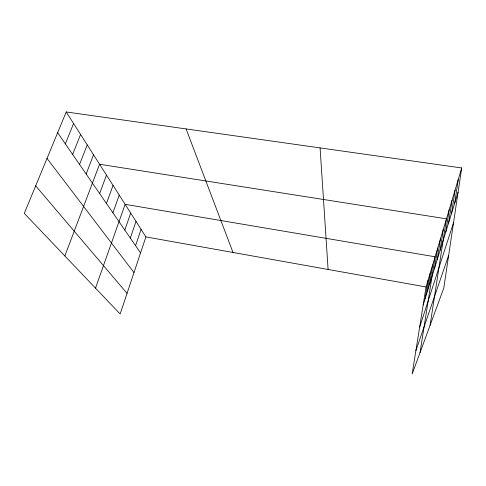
<?xml version="1.0" encoding="UTF-8"?>
<svg xmlns="http://www.w3.org/2000/svg" width="486" height="486" viewBox="0 0 486 486"><rect width="100%" height="100%" fill="white"/><g stroke="black" fill="none" stroke-linecap="round" stroke-linejoin="round"><path stroke-width="0.73" d="M454.708 203.178L458.292 179.346M461.7 167.962L443.779 288.101L412.152 374.044L426.052 286.977L461.7 167.962L66.218 111.956L24.3 213.384L120.157 314.005L145.903 236.907L66.218 111.956M448.578 222.971L452.047 200.196M451.555 213.36L455.078 190.069M430.08 325.328L446.464 218.84L99.563 164.244L64.851 255.946M445.771 232.047L449.179 209.77M437.212 259.676L440.438 238.96M440.067 250.46L443.353 229.216M420.038 352.623L435.098 256.79L125.127 204.333L95.511 288.131M434.527 268.351L437.686 248.139M425.207 298.44L428.136 280.027M427.346 291.533L430.329 272.701M429.606 284.237L432.649 264.967M423.178 304.989L458.061 192.359M419.637 327.181L453.529 222.74M135.564 245.667L141.086 229.349M130.321 238.061L136.025 221.422M415.888 350.655L448.675 255.272M124.805 230.072L130.716 213.093M112.892 212.801L119.246 195.111M106.446 203.452L113.044 185.379M99.63 193.568L106.495 175.106M86.15 174.024L93.543 154.803M79.564 164.475L87.225 144.895M72.639 154.433L80.579 134.476M65.343 143.856L73.586 123.511M145.903 236.907L426.052 286.977M35.685 185.84L127.053 293.356M47.014 158.424L133.99 272.591M57.646 132.696L140.557 252.908M186.083 128.93L233.013 252.477M320.086 147.908L328.105 269.475"/></g></svg>
